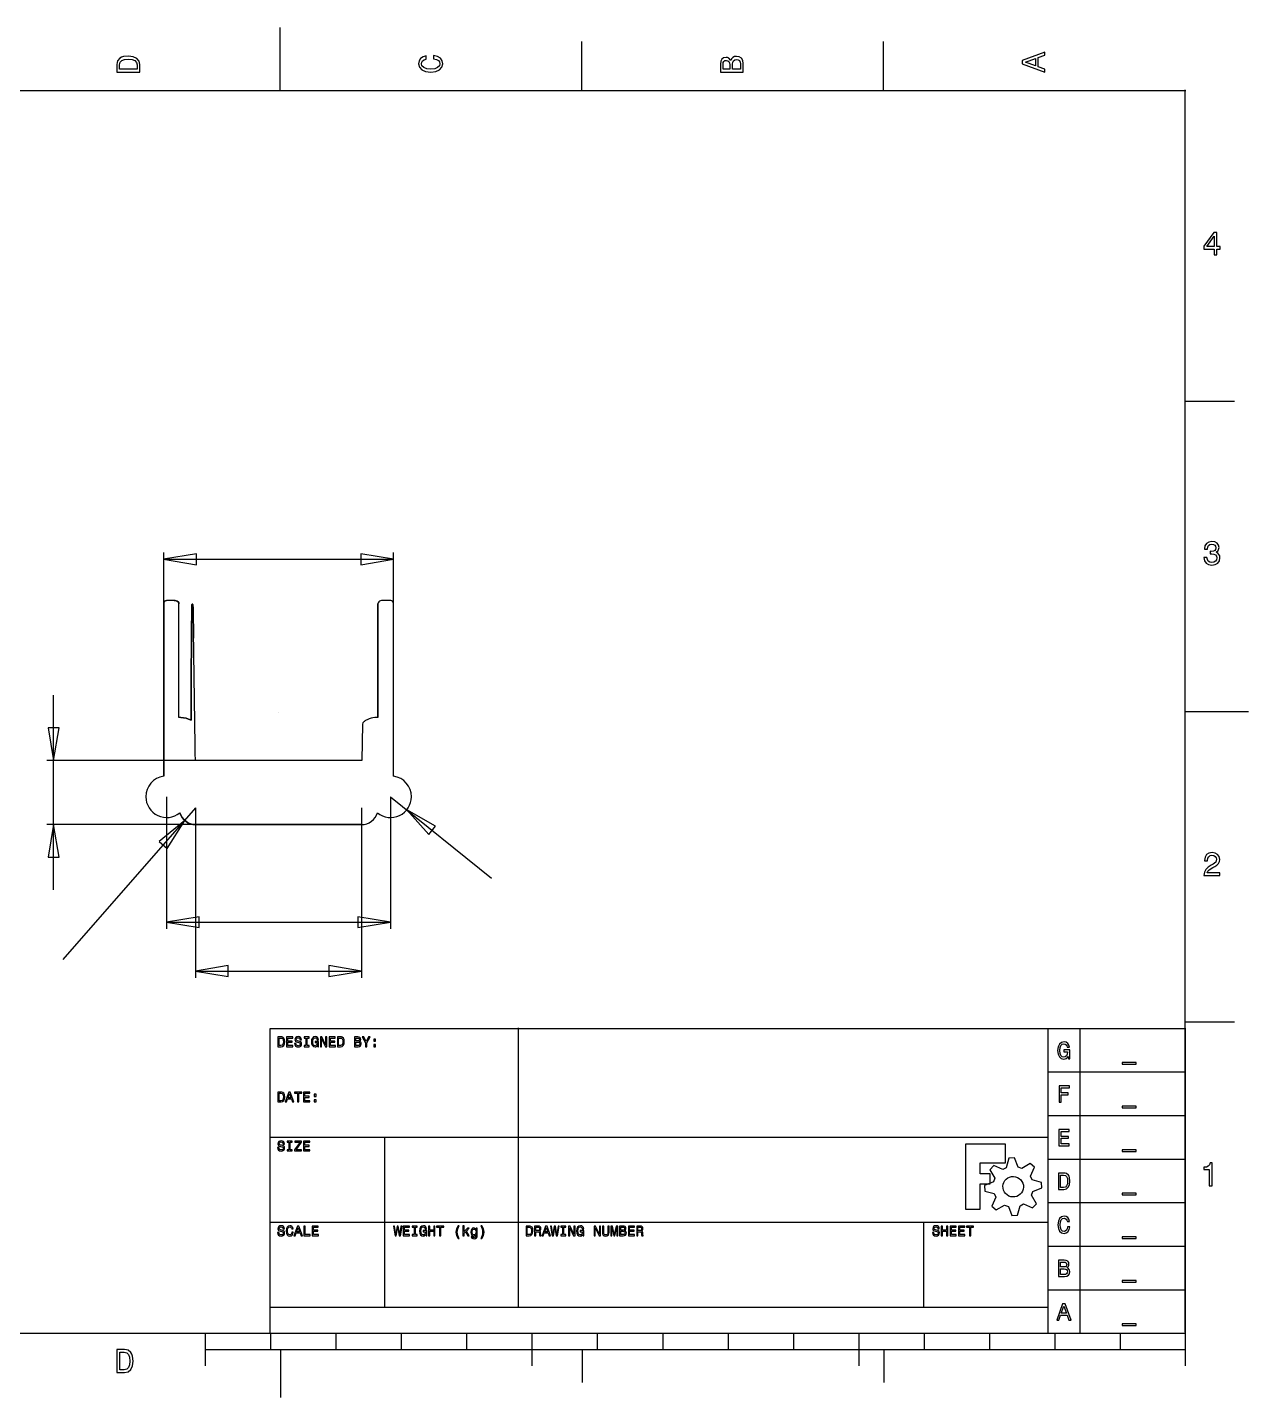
# Model space of a CAD drawing. Extents: x 0 to 841, y -370 to 225.
# Drawn here: x 312 to 841, y -370 to 225 of the extents above; entities that cross this region are included whole.
import ezdxf

# ---------------------------------------------------------------- set-up
doc = ezdxf.new("R2010")
doc.units = 0
doc.layers.get('0').update_dxf_attribs({"linetype": 'CONTINUOUS'})

msp = doc.modelspace()

# ---------------------------------------------------------------- linework, layer by layer
at = {"color": 7}
for points in [[(421.363134, 197.043699), (421.363134, 224.581944)], [(552.23022, 197.057843), (552.23022, 218.434405)], [(683.094472, 197.057843), (683.094472, 218.434405)], [(814.122369, 197.052219), (28.75953, 197.052219)], [(813.953877, -341.531635), (813.953877, 197.504378)], [(814.03937, 62.489987), (835.299213, 62.489987)], [(370.826929, -100.280385), (370.826929, -3.224753)], [(470.546929, -100.280385), (470.546929, -3.224753)], [(370.826929, -6.172785), (470.546929, -6.172785)], [(370.923591, -25.131745), (370.923591, -25.131745), (370.875118, -89.211745), (370.826929, -100.280385)], [(370.923591, -25.131745), (370.923591, -25.131745), (370.875118, -89.211745), (370.826929, -100.280385)], [(370.923591, -89.211745), (370.923591, -25.131745)], [(375.370866, -24.051745), (372.020882, -24.051745)], [(375.370866, -24.051745), (372.020882, -24.051745)], [(375.370866, -24.051745), (372.020882, -24.051745)], [(378.222236, -74.811745), (377.457165, -74.811745), (377.457165, -25.491745), (377.457165, -25.491745)], [(378.222236, -74.811745), (377.457165, -74.811745), (377.457165, -25.491745), (377.457165, -25.491745)], [(378.222236, -74.811745), (377.457165, -74.811745), (377.457165, -25.491745)], [(463.710331, -25.491745), (463.710331, -74.811745), (463.151622, -74.811745)], [(463.710331, -25.491745), (463.710331, -74.811745), (463.151622, -74.811745)], [(463.710331, -74.811745), (463.710331, -25.491745)], [(469.352976, -24.051745), (465.817606, -24.051745)], [(469.352976, -24.051745), (465.817606, -24.051745)], [(469.352976, -24.051745), (465.817606, -24.051745)], [(470.546929, -100.280385), (470.49874, -89.211745), (470.450268, -25.131745), (470.450268, -25.131745)], [(470.522835, -89.211745), (470.450268, -89.211745), (470.450268, -25.131745), (470.450268, -25.131745)], [(470.450268, -89.211745), (470.450268, -25.131745)], [(323.082142, -149.598202), (323.082142, -65.185289)], [(463.710331, -74.811745), (463.151622, -74.811745)], [(814.022589, -72.155682), (841.410482, -72.155682)], [(457.021701, -77.679188), (457.021701, -77.679188), (456.76148, -93.531745), (456.76148, -93.531745), (384.612378, -93.531745), (384.612378, -93.531745)], [(457.021701, -77.679188), (457.021701, -77.679188), (456.76148, -93.531745), (456.76148, -93.531745), (384.612378, -93.531745), (384.612378, -93.531745)], [(457.021701, -77.679188), (456.76148, -93.531745), (384.612378, -93.531745)], [(456.76148, -93.531745), (320.13411, -93.531745)], [(370.826929, -89.211745), (370.923591, -89.211745)], [(370.826929, -89.211745), (370.826929, -100.280385)], [(470.450268, -89.211745), (470.546929, -89.211745)], [(470.546929, -100.280385), (470.522835, -89.211745)], [(470.546929, -100.280385), (470.546929, -89.211745)], [(372.086929, -109.191745), (372.086929, -166.552785)], [(469.286929, -109.191745), (512.958331, -144.526454)], [(469.286929, -109.191745), (469.286929, -166.552785)], [(384.686929, -114.051745), (327.043559, -179.800501)], [(384.686929, -114.051745), (384.686929, -187.755367)], [(456.686929, -114.051745), (456.686929, -187.755367)], [(456.686929, -121.251745), (320.13411, -121.251745)], [(384.686929, -121.251745), (456.686929, -121.251745)], [(384.686929, -121.251745), (456.686929, -121.251745)], [(456.686929, -121.251745), (384.686929, -121.251745)], [(372.086929, -163.604753), (469.286929, -163.604753)], [(384.686929, -184.807336), (456.686929, -184.807336)], [(814.03937, -206.801352), (835.299213, -206.801352)], [(416.956422, -209.711354), (814.066951, -209.711354)], [(417.086731, -342.072242), (417.086731, -209.721729)], [(524.803124, -330.741228), (524.803124, -209.431489)], [(754.409169, -342.072242), (754.409169, -209.616564)], [(768.355597, -342.072242), (768.355597, -209.616564)], [(813.936643, -209.616564), (813.936643, -342.072242)], [(754.330904, -228.576686), (814.014907, -228.576686)], [(754.330904, -247.475269), (814.014907, -247.475269)], [(416.944602, -256.923143), (754.455912, -256.923143)], [(466.692973, -330.62393), (466.692973, -256.923143)], [(754.330904, -266.371017), (814.014907, -266.371017)], [(754.330904, -285.2696), (814.014907, -285.2696)], [(416.944602, -293.773537), (754.455912, -293.773537)], [(700.550957, -330.62393), (700.550957, -293.773537)], [(754.330904, -304.168182), (814.014907, -304.168182)], [(754.330904, -323.06393), (814.014907, -323.06393)], [(416.944233, -330.62393), (754.455515, -330.62393)], [(28.33385, -341.943084), (812.705584, -341.943084)], [(388.84252, -341.943084), (388.84252, -356.116312)], [(416.956422, -341.962513), (814.066951, -341.962513)], [(417.188976, -341.943084), (417.188976, -349.029698)], [(445.535433, -341.943084), (445.535433, -349.029698)], [(473.88189, -341.943084), (473.88189, -349.029698)], [(502.228346, -341.943084), (502.228346, -349.029698)], [(530.574803, -341.943084), (530.574803, -356.116312)], [(558.92126, -341.943084), (558.92126, -349.029698)], [(587.267717, -341.943084), (587.267717, -349.029698)], [(615.614173, -341.943084), (615.614173, -349.029698)], [(643.96063, -341.943084), (643.96063, -349.029698)], [(672.307087, -341.943084), (672.307087, -356.116312)], [(700.653543, -341.943084), (700.653543, -349.029698)], [(729, -341.943084), (729, -349.029698)], [(757.346457, -341.943084), (757.346457, -349.029698)], [(785.692913, -341.943084), (785.692913, -349.029698)], [(813.897638, -341.943084), (813.897638, -356.116312)], [(388.776557, -349.029698), (814.105304, -349.029698)], [(421.440945, -349.463626), (421.440945, -369.855613)], [(552.308031, -348.871723), (552.308031, -363.360901)], [(683.172283, -348.871695), (683.172283, -363.360901)]]:
    msp.add_lwpolyline(points, dxfattribs=at)
for points in [[(350.552126, 208.445807), (350.552126, 205.14353), (360.473386, 205.14353), (360.473386, 208.445807), (360.15874, 210.004069), (359.20063, 211.16205), (357.644409, 211.876834), (355.512756, 212.134107), (353.341417, 211.905379), (352.48252, 211.619477), (351.796535, 211.219225), (350.866772, 210.061244), (350.637165, 209.303543), (350.552126, 208.445807)], [(351.739843, 208.345744), (351.952441, 209.432264), (352.610079, 210.175593), (353.783622, 210.61879), (355.512756, 210.76177), (357.185197, 210.604504), (358.35874, 210.161335), (359.058898, 209.403634), (359.288504, 208.345744), (359.288504, 206.473036), (351.739843, 206.473036), (351.739843, 208.345744)], [(487.92189, 211.004784), (489.12378, 210.718881), (489.979843, 210.247055), (490.509921, 209.58953), (490.68, 208.817543), (490.424882, 207.888289), (489.651024, 207.159218), (488.392441, 206.673133), (486.649134, 206.515867), (484.92, 206.673133), (483.647244, 207.144932), (482.87622, 207.874003), (482.604094, 208.817543), (482.745827, 209.503726), (483.148346, 210.089874), (483.791811, 210.547329), (484.67622, 210.861776), (484.67622, 212.21994), (483.318425, 211.791029), (482.289449, 211.047672), (481.645984, 210.032614), (481.416378, 208.817543), (481.773543, 207.302113), (482.774173, 206.144245), (484.418268, 205.400803), (486.649134, 205.14353), (488.88, 205.400803), (490.524094, 206.144245), (491.538898, 207.302113), (491.88189, 208.817543), (491.609764, 210.147048), (490.852913, 211.219225), (489.608504, 211.976841), (487.92189, 212.377206), (487.92189, 211.004784)], [(616.844409, 210.232796), (616.016693, 211.233511), (615.458268, 211.490869), (614.772283, 211.576674), (613.697953, 211.390778), (612.926929, 210.833231), (612.456378, 209.932636), (612.283465, 208.674563), (612.283465, 205.14353), (622.204724, 205.14353), (622.204724, 208.874746), (622.006299, 210.204252), (621.419528, 211.19068), (620.489764, 211.805401), (619.231181, 212.019842), (618.389291, 211.891121), (617.689134, 211.548044), (617.173228, 210.990526), (616.844409, 210.232796)], [(616.402205, 208.403004), (616.402205, 206.458778), (613.471181, 206.458778), (613.471181, 208.517382), (613.55622, 209.289285), (613.814173, 209.832544), (614.256378, 210.161335), (614.914016, 210.275713), (615.571654, 210.147077), (616.030866, 209.804), (616.314331, 209.217823), (616.402205, 208.403004)], [(621.019843, 208.71748), (621.019843, 206.458778), (617.60126, 206.458778), (617.60126, 208.588844), (617.703307, 209.489439), (618.000945, 210.13279), (618.51685, 210.518784), (619.259528, 210.64742), (620.047559, 210.518784), (620.588976, 210.161335), (620.917795, 209.5609), (621.019843, 208.71748)], [(753.085984, 205.14353), (753.085984, 206.458778), (750.169134, 207.502381), (750.169134, 211.462296), (753.085984, 212.505927), (753.085984, 213.849719), (743.150551, 210.21851), (743.150551, 208.760368), (753.085984, 205.14353)], [(748.955906, 207.959836), (744.579213, 209.489439), (748.955906, 211.019127), (748.955906, 207.959836)], [(826.406929, 125.915184), (827.693858, 125.915184), (827.693858, 128.373955), (829.111181, 128.373955), (829.111181, 129.517735), (827.693858, 129.517735), (827.693858, 135.621861), (826.392756, 135.621861), (822.047244, 129.631971), (822.047244, 128.373955), (826.406929, 128.373955), (826.406929, 125.915184)], [(823.249134, 129.517735), (826.406929, 133.963593), (826.406929, 129.517735), (823.249134, 129.517735)], [(822.047244, -5.328911), (822.047244, -5.428123), (822.27685, -6.800092), (822.948661, -7.829068), (824.005984, -8.486706), (825.406299, -8.730485), (826.894488, -8.486706), (828.008504, -7.857415), (828.722835, -6.856785), (828.980787, -5.569856), (828.867402, -4.727966), (828.552756, -4.041982), (828.03685, -3.511903), (827.350866, -3.126391), (828.28063, -2.355367), (828.609449, -1.125131), (828.394016, -0.011115), (827.778898, 0.833609), (826.778268, 1.360853), (825.406299, 1.54794), (824.11937, 1.318333), (823.132913, 0.689042), (822.489449, -0.311588), (822.27685, -1.641037), (822.27685, -1.740249), (823.549606, -1.740249), (823.662992, -0.824659), (824.034331, -0.167021), (824.635276, 0.232664), (825.477165, 0.374396), (826.222677, 0.261011), (826.764094, -0.039462), (827.092913, -0.524186), (827.223307, -1.181824), (827.092913, -1.881982), (826.749921, -2.355367), (826.151811, -2.641667), (825.335433, -2.726706), (824.777008, -2.712533), (824.777008, -3.840722), (825.477165, -3.812375), (826.378583, -3.942769), (827.050394, -4.285761), (827.450079, -4.841352), (827.594646, -5.569856), (827.435906, -6.400407), (827.022047, -7.015525), (826.364409, -7.401037), (825.494173, -7.528596), (824.592756, -7.386863), (823.935118, -6.958832), (823.52126, -6.272848), (823.36252, -5.328911), (822.047244, -5.328911)], [(370.825512, -6.172785), (384.99874, -8.534988), (384.99874, -3.810581)], [(470.545512, -6.172785), (456.372283, -3.810581), (456.372283, -8.534988)], [(383.066079, -25.845509)], [(383.066079, -25.845509)], [(383.548819, -25.844375)], [(383.80337, -40.42069)], [(383.80337, -40.42069)], [(382.707213, -75.997137)], [(382.707213, -75.997137)], [(420.686929, -72.651745), (420.686929, -72.651745), (420.686929, -72.651745), (420.686929, -72.651745)], [(420.686929, -72.651745), (420.686929, -72.651745), (420.686929, -72.651745), (420.686929, -72.651745)], [(420.686929, -72.651745), (420.686929, -72.651745), (420.686929, -72.651745), (420.686929, -72.651745)], [(420.686929, -72.651745), (420.686929, -72.651745), (420.686929, -72.651745), (420.686929, -72.651745)], [(420.686929, -72.651745), (420.686929, -72.651745), (420.686929, -72.651745), (420.686929, -72.651745)], [(420.686929, -72.651745), (420.686929, -72.651745), (420.686929, -72.651745), (420.686929, -72.651745)], [(420.686929, -72.651745), (420.686929, -72.651745), (420.686929, -72.651745), (420.686929, -72.651745)], [(323.081575, -93.531745), (325.443779, -79.358517), (320.719371, -79.358517)], [(476.282835, -114.85395), (485.815323, -125.605336), (488.786995, -121.932542)], [(323.081575, -121.251745), (320.719371, -135.424974), (325.443779, -135.424974)], [(379.938898, -119.465919), (368.81915, -128.56601), (372.371613, -131.68052)], [(822.047244, -143.376155), (828.867402, -143.376155), (828.867402, -142.145919), (823.47874, -142.145919), (823.779213, -141.474108), (824.292283, -140.918517), (825.879685, -139.903714), (826.724409, -139.472848), (827.665512, -138.860564), (828.337323, -138.143399), (828.725669, -137.301509), (828.867402, -136.343399), (828.623622, -135.141509), (827.951811, -134.197572), (826.922835, -133.599462), (825.593386, -133.384029), (824.221417, -133.627808), (823.178268, -134.299619), (822.506457, -135.371115), (822.27685, -136.785604), (822.27685, -136.986863), (823.577953, -136.986863), (823.577953, -136.873478), (823.705512, -135.901194), (824.093858, -135.184029), (824.708976, -134.727651), (825.52252, -134.571745), (826.350236, -134.713478), (826.965354, -135.070643), (827.367874, -135.629068), (827.509606, -136.329226), (827.410394, -136.986863), (827.138268, -137.545289), (826.679055, -138.030013), (826.052598, -138.458045), (825.207874, -138.917257), (823.807559, -139.801667), (822.821102, -140.745604), (822.234331, -141.8908), (822.047244, -143.333635), (822.047244, -143.376155)], [(372.086929, -163.604186), (386.260157, -165.96639), (386.260157, -161.241982)], [(469.286929, -163.604186), (455.113701, -161.241982), (455.113701, -165.96639)], [(384.686929, -184.807336), (398.860157, -187.16954), (398.860157, -182.445132)], [(456.686929, -184.807336), (442.513701, -182.445132), (442.513701, -187.16954)], [(421.758992, -213.366119), (420.344504, -213.366119), (420.344504, -217.618088), (421.758992, -217.618088), (422.427969, -217.48486), (422.924031, -217.073836), (423.230173, -216.40486), (423.340724, -215.492104), (423.241512, -214.56234), (423.119622, -214.193836), (422.949543, -213.899033), (422.45348, -213.502182), (422.127496, -213.40297), (421.758992, -213.366119)], [(421.716472, -213.876356), (422.184189, -213.967064), (422.501669, -214.250529), (422.691591, -214.752261), (422.753953, -215.492104), (422.685921, -216.209269), (422.496, -216.713836), (422.170016, -217.011474), (421.716472, -217.110686), (420.914268, -217.110686), (420.914268, -213.876356), (421.716472, -213.876356)], [(424.168441, -217.618088), (426.864189, -217.618088), (426.864189, -217.105017), (424.732535, -217.105017), (424.732535, -215.665017), (426.631748, -215.665017), (426.631748, -215.157615), (424.732535, -215.157615), (424.732535, -213.882025), (426.816, -213.882025), (426.816, -213.366119), (424.168441, -213.366119), (424.168441, -217.618088)], [(428.173795, -216.214938), (427.618205, -216.214938), (427.740094, -216.866907), (428.046236, -217.343127), (428.516787, -217.632261), (429.154583, -217.734308), (429.786709, -217.63793), (430.25726, -217.368639), (430.557732, -216.946277), (430.668283, -216.387852), (430.577575, -215.886119), (430.319622, -215.560135), (429.902929, -215.347537), (429.344504, -215.185962), (428.868283, -215.069741), (428.553638, -214.936513), (428.37789, -214.740923), (428.321197, -214.431946), (428.37789, -214.156986), (428.53663, -213.950056), (428.780409, -213.808324), (429.117732, -213.760135), (429.460724, -213.819663), (429.730016, -213.986907), (429.908598, -214.261867), (429.993638, -214.636041), (430.552063, -214.636041), (430.552063, -214.621867), (430.45285, -214.046434), (430.166551, -213.618403), (429.713008, -213.349112), (429.100724, -213.258403), (428.547969, -213.349112), (428.119937, -213.607064), (427.844976, -214.003915), (427.745764, -214.51982), (427.825134, -214.979033), (428.057575, -215.290844), (428.426079, -215.500608), (428.927811, -215.659348), (429.423874, -215.798245), (429.798047, -215.934308), (430.024819, -216.129899), (430.104189, -216.450214), (430.030488, -216.773364), (429.840567, -217.019978), (429.554268, -217.173049), (429.180094, -217.221238), (428.763402, -217.153206), (428.445921, -216.957615), (428.241827, -216.640135), (428.173795, -216.214938)], [(432.550488, -217.105017), (431.765291, -217.105017), (431.765291, -217.618088), (433.896945, -217.618088), (433.896945, -217.105017), (433.111748, -217.105017), (433.111748, -213.882025), (433.896945, -213.882025), (433.896945, -213.366119), (431.765291, -213.366119), (431.765291, -213.882025), (432.550488, -213.882025), (432.550488, -217.105017)], [(437.641512, -217.048324), (437.746394, -217.618088), (438.052535, -217.618088), (438.052535, -215.322025), (436.501984, -215.322025), (436.501984, -215.8436), (437.45726, -215.8436), (437.45726, -215.88045), (437.383559, -216.44171), (437.187969, -216.858403), (436.887496, -217.122025), (436.513323, -217.209899), (436.09663, -217.099348), (435.77348, -216.767694), (435.563717, -216.223442), (435.490016, -215.475096), (435.558047, -214.732419), (435.764976, -214.188167), (436.09663, -213.856513), (436.544504, -213.740293), (436.850646, -213.802655), (437.102929, -213.972734), (437.284346, -214.261867), (437.389228, -214.647379), (437.995843, -214.647379), (437.837102, -214.060608), (437.53663, -213.618403), (437.114268, -213.349112), (436.581354, -213.249899), (435.881197, -213.40297), (435.356787, -213.850844), (435.019465, -214.556671), (434.903244, -215.492104), (435.019465, -216.436041), (435.356787, -217.141867), (435.85285, -217.589741), (436.476472, -217.734308), (436.825134, -217.686119), (437.13978, -217.56423), (437.409071, -217.348797), (437.641512, -217.048324)], [(438.81222, -217.618088), (439.319622, -217.618088), (439.319622, -214.134308), (440.949543, -217.618088), (441.604346, -217.618088), (441.604346, -213.366119), (441.091276, -213.366119), (441.091276, -216.852734), (439.478362, -213.366119), (438.81222, -213.366119), (438.81222, -217.618088)], [(442.610646, -217.618088), (445.306394, -217.618088), (445.306394, -217.105017), (443.17474, -217.105017), (443.17474, -215.665017), (445.073953, -215.665017), (445.073953, -215.157615), (443.17474, -215.157615), (443.17474, -213.882025), (445.25537, -213.882025), (445.25537, -213.366119), (442.610646, -213.366119), (442.610646, -217.618088)], [(447.57978, -213.366119), (446.162457, -213.366119), (446.162457, -217.618088), (447.57978, -217.618088), (448.245921, -217.48486), (448.741984, -217.073836), (449.048126, -216.40486), (449.158677, -215.492104), (449.062299, -214.56234), (448.937575, -214.193836), (448.767496, -213.899033), (448.271433, -213.502182), (447.945449, -213.40297), (447.57978, -213.366119)], [(447.534425, -213.876356), (448.002142, -213.967064), (448.319622, -214.250529), (448.509543, -214.752261), (448.571906, -215.492104), (448.503874, -216.209269), (448.313953, -216.713836), (447.987969, -217.011474), (447.534425, -217.110686), (446.73222, -217.110686), (446.73222, -213.876356), (447.534425, -213.876356)], [(455.726551, -215.322025), (456.157417, -214.967694), (456.265134, -214.726749), (456.301984, -214.431946), (456.222614, -213.972734), (455.984504, -213.643915), (455.598992, -213.43982), (455.060409, -213.366119), (453.546709, -213.366119), (453.546709, -217.618088), (455.145449, -217.618088), (455.715213, -217.533049), (456.137575, -217.2836), (456.401197, -216.883915), (456.491906, -216.345332), (456.438047, -215.982497), (456.290646, -215.682025), (456.052535, -215.463757), (455.726551, -215.322025)], [(454.944189, -215.132104), (454.110803, -215.132104), (454.110803, -213.876356), (454.992378, -213.876356), (455.324031, -213.913206), (455.556472, -214.023757), (455.69537, -214.213678), (455.746394, -214.494308), (455.689701, -214.777773), (455.542299, -214.973364), (455.29285, -215.095253), (454.944189, -215.132104)], [(458.969386, -217.618088), (458.969386, -215.897458), (460.364031, -213.36045), (459.729071, -213.36045), (458.680252, -215.375883), (457.620094, -213.36045), (456.93978, -213.36045), (458.399622, -215.934308), (458.399622, -217.618088), (458.969386, -217.618088)], [(455.077417, -217.110686), (454.110803, -217.110686), (454.110803, -215.645175), (455.023559, -215.645175), (455.409071, -215.690529), (455.684031, -215.818088), (455.848441, -216.03919), (455.905134, -216.356671), (455.848441, -216.693993), (455.69537, -216.926434), (455.440252, -217.068167), (455.077417, -217.110686)], [(461.914583, -215.242655), (462.762142, -215.242655), (462.762142, -214.329899), (461.914583, -214.329899), (461.914583, -215.242655)], [(461.914583, -217.618088), (462.762142, -217.618088), (462.762142, -216.705332), (461.914583, -216.705332), (461.914583, -217.618088)], [(763.138205, -221.889615), (763.311118, -222.839222), (763.824189, -222.839222), (763.824189, -219.009615), (761.238992, -219.009615), (761.238992, -219.877017), (762.832063, -219.877017), (762.832063, -219.939379), (762.710173, -220.877647), (762.384189, -221.572135), (761.882457, -222.011505), (761.258835, -222.156072), (760.564346, -221.97182), (760.025764, -221.419064), (759.677102, -220.511978), (759.555213, -219.264734), (759.665764, -218.028828), (760.014425, -217.121741), (760.564346, -216.568986), (761.309858, -216.37623), (761.822929, -216.478277), (762.239622, -216.764576), (762.545764, -217.243631), (762.721512, -217.887096), (763.730646, -217.887096), (763.467024, -216.906308), (762.965291, -216.172135), (762.259465, -215.721427), (761.37222, -215.559852), (760.207181, -215.81497), (759.331276, -216.560482), (758.767181, -217.734025), (758.574425, -219.295915), (758.767181, -220.869143), (759.331276, -222.042686), (760.156157, -222.788198), (761.199307, -223.034812), (761.780409, -222.952608), (762.301984, -222.748513), (762.749858, -222.391348), (763.138205, -221.889615)], [(786.512976, -224.53434), (786.512976, -225.248671), (792.658488, -225.248671), (792.658488, -224.53434), (786.512976, -224.53434)], [(421.758992, -237.310088), (420.344504, -237.310088), (420.344504, -241.562056), (421.758992, -241.562056), (422.427969, -241.428828), (422.924031, -241.017804), (423.230173, -240.348828), (423.340724, -239.436072), (423.241512, -238.506308), (423.119622, -238.137804), (422.949543, -237.843001), (422.45348, -237.446151), (422.127496, -237.346938), (421.758992, -237.310088)], [(423.593008, -241.562056), (424.157102, -241.562056), (424.602142, -240.311978), (426.300094, -240.311978), (426.747969, -241.562056), (427.323402, -241.562056), (425.767181, -237.304419), (425.143559, -237.304419), (423.593008, -241.562056)], [(428.85978, -241.562056), (429.423874, -241.562056), (429.423874, -237.825993), (430.710803, -237.825993), (430.710803, -237.310088), (427.567181, -237.310088), (427.567181, -237.825993), (428.85978, -237.825993), (428.85978, -241.562056)], [(431.544189, -241.562056), (434.239937, -241.562056), (434.239937, -241.048986), (432.108283, -241.048986), (432.108283, -239.608986), (434.007496, -239.608986), (434.007496, -239.101584), (432.108283, -239.101584), (432.108283, -237.825993), (434.191748, -237.825993), (434.191748, -237.310088), (431.544189, -237.310088), (431.544189, -241.562056)], [(759.178205, -241.737804), (760.127811, -241.737804), (760.127811, -238.480797), (763.107024, -238.480797), (763.107024, -237.633238), (760.127811, -237.633238), (760.127811, -235.507253), (763.793008, -235.507253), (763.793008, -234.65119), (759.178205, -234.65119), (759.178205, -241.737804)], [(421.716472, -237.820324), (422.184189, -237.911033), (422.501669, -238.194497), (422.691591, -238.69623), (422.753953, -239.436072), (422.685921, -240.153238), (422.496, -240.657804), (422.170016, -240.955442), (421.716472, -241.054655), (420.914268, -241.054655), (420.914268, -237.820324), (421.716472, -237.820324)], [(424.797732, -239.793238), (425.45537, -237.916702), (426.110173, -239.793238), (424.797732, -239.793238)], [(436.09663, -239.186623), (436.941354, -239.186623), (436.941354, -238.273867), (436.09663, -238.273867), (436.09663, -239.186623)], [(436.09663, -241.562056), (436.941354, -241.562056), (436.941354, -240.649301), (436.09663, -240.649301), (436.09663, -241.562056)], [(786.512976, -243.432923), (786.512976, -244.147253), (792.658488, -244.147253), (792.658488, -243.432923), (786.512976, -243.432923)], [(759.127181, -260.633552), (763.620094, -260.633552), (763.620094, -259.777489), (760.065449, -259.777489), (760.065449, -257.376545), (763.231748, -257.376545), (763.231748, -256.528986), (760.065449, -256.528986), (760.065449, -254.405836), (763.53789, -254.405836), (763.53789, -253.546938), (759.127181, -253.546938), (759.127181, -260.633552)], [(420.798047, -261.418749), (420.239622, -261.418749), (420.364346, -262.070718), (420.670488, -262.546938), (421.141039, -262.836072), (421.778835, -262.938119), (422.410961, -262.841741), (422.881512, -262.57245), (423.181984, -262.150088), (423.292535, -261.591663), (423.198992, -261.08993), (422.943874, -260.763946), (422.527181, -260.551348), (421.968756, -260.389773), (421.489701, -260.273552), (421.17789, -260.140324), (420.999307, -259.944734), (420.945449, -259.635757), (420.999307, -259.360797), (421.160882, -259.153867), (421.404661, -259.012135), (421.741984, -258.963946), (422.084976, -259.023474), (422.354268, -259.190718), (422.53285, -259.465678), (422.61789, -259.839852), (423.176315, -259.839852), (423.176315, -259.828513), (423.077102, -259.250245), (422.790803, -258.822214), (422.33726, -258.552923), (421.722142, -258.462214), (421.17222, -258.552923), (420.744189, -258.810875), (420.466394, -259.207726), (420.370016, -259.723631), (420.449386, -260.182844), (420.681827, -260.494655), (421.050331, -260.704419), (421.552063, -260.863159), (422.048126, -261.002056), (422.422299, -261.138119), (422.649071, -261.33371), (422.728441, -261.654025), (422.65474, -261.977175), (422.464819, -262.223789), (422.175685, -262.37686), (421.804346, -262.425049), (421.387654, -262.357017), (421.067339, -262.161427), (420.866079, -261.843946), (420.798047, -261.418749)], [(425.171906, -262.308828), (424.389543, -262.308828), (424.389543, -262.821899), (426.521197, -262.821899), (426.521197, -262.308828), (425.736, -262.308828), (425.736, -259.085836), (426.521197, -259.085836), (426.521197, -258.56993), (424.389543, -258.56993), (424.389543, -259.085836), (425.171906, -259.085836), (425.171906, -262.308828)], [(427.618205, -262.821899), (430.668283, -262.821899), (430.668283, -262.308828), (428.290016, -262.308828), (430.668283, -259.054655), (430.668283, -258.56993), (427.782614, -258.56993), (427.782614, -259.085836), (430.030488, -259.085836), (427.618205, -262.33434), (427.618205, -262.821899)], [(431.544189, -262.821899), (434.239937, -262.821899), (434.239937, -262.308828), (432.108283, -262.308828), (432.108283, -260.868828), (434.007496, -260.868828), (434.007496, -260.361427), (432.108283, -260.361427), (432.108283, -259.085836), (434.191748, -259.085836), (434.191748, -258.56993), (431.544189, -258.56993), (431.544189, -262.821899)], [(786.512976, -262.328671), (786.512976, -263.045836), (792.658488, -263.045836), (792.658488, -262.328671), (786.512976, -262.328671)], [(761.258835, -272.445521), (758.900409, -272.445521), (758.900409, -279.532135), (761.258835, -279.532135), (762.37285, -279.308198), (763.200567, -278.622214), (763.710803, -277.511033), (763.895055, -275.988828), (763.730646, -274.438277), (763.526551, -273.823159), (763.240252, -273.3356), (762.412535, -272.669458), (761.873953, -272.507883), (761.258835, -272.445521)], [(761.187969, -273.29308), (761.964661, -273.446151), (762.49474, -273.916702), (762.81222, -274.752923), (762.914268, -275.988828), (762.800882, -277.185049), (762.486236, -278.021269), (761.944819, -278.520167), (761.187969, -278.684576), (759.850016, -278.684576), (759.850016, -273.29308), (761.187969, -273.29308)], [(824.36315, -278.021824), (825.664252, -278.021824), (825.664252, -268.029698), (824.691969, -268.029698), (824.434016, -268.902769), (823.920945, -269.486706), (823.135748, -269.829698), (822.047244, -269.945919), (822.047244, -270.960722), (824.36315, -270.960722), (824.36315, -278.021824)], [(786.512976, -281.227253), (786.512976, -281.941584), (792.658488, -281.941584), (792.658488, -281.227253), (786.512976, -281.227253)], [(762.925606, -295.794497), (762.721512, -296.653395), (762.384189, -297.265678), (761.913638, -297.642686), (761.360882, -297.767411), (760.697575, -297.583159), (760.178835, -297.030403), (759.830173, -296.13182), (759.716787, -294.887411), (759.830173, -293.651505), (760.167496, -292.741584), (760.689071, -292.191663), (761.360882, -291.996072), (761.851276, -292.098119), (762.270803, -292.384419), (762.596787, -292.843631), (762.823559, -293.478592), (763.793008, -293.478592), (763.486866, -292.506308), (762.953953, -291.772135), (762.231118, -291.312923), (761.360882, -291.148513), (760.280882, -291.403631), (759.453165, -292.120797), (758.920252, -293.29434), (758.738835, -294.887411), (758.920252, -296.480482), (759.453165, -297.654025), (760.280882, -298.379694), (761.360882, -298.623474), (762.310488, -298.430718), (763.078677, -297.889301), (763.620094, -296.999222), (763.903559, -295.794497), (762.925606, -295.794497)], [(420.798047, -298.269143), (420.239622, -298.269143), (420.364346, -298.921112), (420.670488, -299.397332), (421.141039, -299.686466), (421.778835, -299.788513), (422.410961, -299.692135), (422.881512, -299.422844), (423.181984, -299.000482), (423.292535, -298.442056), (423.198992, -297.940324), (422.943874, -297.61434), (422.527181, -297.401741), (421.968756, -297.240167), (421.489701, -297.123946), (421.17789, -296.990718), (420.999307, -296.795127), (420.945449, -296.486151), (420.999307, -296.21119), (421.160882, -296.004261), (421.404661, -295.862529), (421.741984, -295.81434), (422.084976, -295.873867), (422.354268, -296.041112), (422.53285, -296.316072), (422.61789, -296.690245), (423.176315, -296.690245), (423.176315, -296.678907), (423.077102, -296.100639), (422.790803, -295.672608), (422.33726, -295.403316), (421.722142, -295.312608), (421.17222, -295.403316), (420.744189, -295.661269), (420.466394, -296.058119), (420.370016, -296.574025), (420.449386, -297.033238), (420.681827, -297.345049), (421.050331, -297.554812), (421.552063, -297.713552), (422.048126, -297.85245), (422.422299, -297.988513), (422.649071, -298.184104), (422.728441, -298.504419), (422.65474, -298.827568), (422.464819, -299.074182), (422.175685, -299.227253), (421.804346, -299.275442), (421.387654, -299.207411), (421.067339, -299.01182), (420.866079, -298.69434), (420.798047, -298.269143)], [(426.447496, -298.093395), (426.325606, -298.606466), (426.121512, -298.97497), (425.840882, -299.201741), (425.509228, -299.275442), (425.112378, -299.164891), (424.797732, -298.833238), (424.590803, -298.294655), (424.522772, -297.546308), (424.590803, -296.806466), (424.792063, -296.262214), (425.106709, -295.93056), (425.509228, -295.81434), (425.804031, -295.873867), (426.056315, -296.046781), (426.251906, -296.321741), (426.385134, -296.701584), (426.969071, -296.701584), (426.784819, -296.120482), (426.464504, -295.678277), (426.030803, -295.403316), (425.509228, -295.304104), (424.860094, -295.457175), (424.364031, -295.888041), (424.046551, -296.591033), (423.936, -297.546308), (424.046551, -298.504419), (424.364031, -299.207411), (424.860094, -299.643946), (425.509228, -299.788513), (426.078992, -299.672293), (426.538205, -299.349143), (426.864189, -298.81623), (427.034268, -298.093395), (426.447496, -298.093395)], [(427.280882, -299.672293), (427.844976, -299.672293), (428.290016, -298.422214), (429.987969, -298.422214), (430.435843, -299.672293), (431.011276, -299.672293), (429.455055, -295.414655), (428.831433, -295.414655), (427.280882, -299.672293)], [(428.488441, -297.903474), (429.143244, -296.026938), (429.798047, -297.903474), (428.488441, -297.903474)], [(431.586709, -299.672293), (434.319307, -299.672293), (434.319307, -299.159222), (432.150803, -299.159222), (432.150803, -295.420324), (431.586709, -295.420324), (431.586709, -299.672293)], [(435.232063, -299.672293), (437.927811, -299.672293), (437.927811, -299.159222), (435.796157, -299.159222), (435.796157, -297.719222), (437.69537, -297.719222), (437.69537, -297.21182), (435.796157, -297.21182), (435.796157, -295.93623), (437.879622, -295.93623), (437.879622, -295.420324), (435.232063, -295.420324), (435.232063, -299.672293)], [(471.183874, -299.672293), (471.722457, -299.672293), (472.33474, -295.984419), (472.966866, -299.672293), (473.482772, -299.672293), (474.228283, -295.414655), (473.73789, -295.414655), (473.210646, -299.037332), (472.606866, -295.414655), (472.071118, -295.414655), (471.478677, -299.037332), (470.951433, -295.414655), (470.449701, -295.414655), (471.183874, -299.672293)], [(474.744189, -299.672293), (477.439937, -299.672293), (477.439937, -299.159222), (475.308283, -299.159222), (475.308283, -297.719222), (477.207496, -297.719222), (477.207496, -297.21182), (475.308283, -297.21182), (475.308283, -295.93623), (477.391748, -295.93623), (477.391748, -295.420324), (474.744189, -295.420324), (474.744189, -299.672293)], [(479.435528, -299.159222), (478.653165, -299.159222), (478.653165, -299.672293), (480.784819, -299.672293), (480.784819, -299.159222), (479.999622, -299.159222), (479.999622, -295.93623), (480.784819, -295.93623), (480.784819, -295.420324), (478.653165, -295.420324), (478.653165, -295.93623), (479.435528, -295.93623), (479.435528, -299.159222)], [(484.529386, -299.102529), (484.631433, -299.672293), (484.937575, -299.672293), (484.937575, -297.37623), (483.389858, -297.37623), (483.389858, -297.897804), (484.345134, -297.897804), (484.345134, -297.934655), (484.271433, -298.495915), (484.075843, -298.912608), (483.77537, -299.17623), (483.401197, -299.264104), (482.984504, -299.153552), (482.65852, -298.821899), (482.451591, -298.277647), (482.37789, -297.529301), (482.445921, -296.786623), (482.65285, -296.242371), (482.984504, -295.910718), (483.432378, -295.794497), (483.73852, -295.85686), (483.987969, -296.026938), (484.17222, -296.316072), (484.277102, -296.701584), (484.883717, -296.701584), (484.724976, -296.114812), (484.424504, -295.672608), (484.002142, -295.403316), (483.469228, -295.304104), (482.769071, -295.457175), (482.241827, -295.905049), (481.907339, -296.610875), (481.788283, -297.546308), (481.907339, -298.490245), (482.241827, -299.196072), (482.73789, -299.643946), (483.364346, -299.788513), (483.713008, -299.740324), (484.024819, -299.618434), (484.29411, -299.403001), (484.529386, -299.102529)], [(485.674583, -299.672293), (486.244346, -299.672293), (486.244346, -297.676702), (487.947969, -297.676702), (487.947969, -299.672293), (488.512063, -299.672293), (488.512063, -295.420324), (487.947969, -295.420324), (487.947969, -297.155127), (486.244346, -297.155127), (486.244346, -295.420324), (485.674583, -295.420324), (485.674583, -299.672293)], [(490.501984, -299.672293), (491.066079, -299.672293), (491.066079, -295.93623), (492.353008, -295.93623), (492.353008, -295.420324), (489.209386, -295.420324), (489.209386, -295.93623), (490.501984, -295.93623), (490.501984, -299.672293)], [(498.609071, -300.857175), (498.994583, -300.857175), (498.643087, -300.205206), (498.399307, -299.527726), (498.246236, -298.81056), (498.198047, -298.087726), (498.246236, -297.364891), (498.399307, -296.653395), (498.643087, -295.967411), (498.994583, -295.318277), (498.609071, -295.318277), (498.161197, -295.990088), (497.846551, -296.659064), (497.665134, -297.356387), (497.608441, -298.087726), (497.665134, -298.821899), (497.846551, -299.513552), (498.161197, -300.182529), (498.609071, -300.857175)], [(500.65285, -299.672293), (501.194268, -299.672293), (501.194268, -298.515757), (501.755528, -297.971505), (502.724976, -299.672293), (503.331591, -299.672293), (502.124031, -297.597332), (503.362772, -296.384104), (502.682457, -296.384104), (501.194268, -297.866623), (501.194268, -295.275757), (500.65285, -295.275757), (500.65285, -299.672293)], [(506.829543, -299.527726), (506.829543, -296.384104), (506.316472, -296.384104), (506.316472, -296.917017), (505.891276, -296.432293), (505.636157, -296.310403), (505.347024, -296.267883), (504.825449, -296.389773), (504.422929, -296.732765), (504.159307, -297.282686), (504.065764, -298.025364), (504.159307, -298.77371), (504.422929, -299.323631), (504.825449, -299.672293), (505.347024, -299.788513), (505.641827, -299.745993), (505.885606, -299.635442), (506.316472, -299.17056), (506.316472, -299.635442), (506.265449, -300.003946), (506.13222, -300.267568), (505.874268, -300.420639), (505.488756, -300.477332), (505.151433, -300.440482), (504.913323, -300.346938), (504.771591, -300.188198), (504.729071, -299.972765), (504.207496, -299.972765), (504.207496, -299.998277), (504.286866, -300.389458), (504.53348, -300.684261), (504.924661, -300.874182), (505.457575, -300.942214), (506.09537, -300.848671), (506.517732, -300.593552), (506.755843, -300.145678), (506.829543, -299.527726)], [(504.624189, -298.025364), (504.678047, -297.481112), (504.845291, -297.075757), (505.103244, -296.837647), (505.446236, -296.749773), (505.806236, -296.837647), (506.075528, -297.075757), (506.242772, -297.481112), (506.302299, -298.025364), (506.242772, -298.583789), (506.075528, -298.980639), (505.806236, -299.227253), (505.446236, -299.306623), (505.103244, -299.227253), (504.845291, -298.980639), (504.678047, -298.578119), (504.624189, -298.025364)], [(508.785449, -300.857175), (509.224819, -300.182529), (509.53663, -299.513552), (509.720882, -298.821899), (509.783244, -298.087726), (509.720882, -297.356387), (509.53663, -296.659064), (509.224819, -295.990088), (508.785449, -295.318277), (508.397102, -295.318277), (508.740094, -295.967411), (508.986709, -296.653395), (509.13411, -297.364891), (509.187969, -298.087726), (509.13411, -298.81056), (508.986709, -299.527726), (508.734425, -300.205206), (508.397102, -300.857175), (508.785449, -300.857175)], [(529.407496, -295.420324), (527.993008, -295.420324), (527.993008, -299.672293), (529.407496, -299.672293), (530.076472, -299.539064), (530.572535, -299.128041), (530.878677, -298.459064), (530.989228, -297.546308), (530.890016, -296.616545), (530.768126, -296.248041), (530.598047, -295.953238), (530.101984, -295.556387), (529.776, -295.457175), (529.407496, -295.420324)], [(529.364976, -295.93056), (529.832693, -296.021269), (530.150173, -296.304734), (530.340094, -296.806466), (530.402457, -297.546308), (530.334425, -298.263474), (530.144504, -298.768041), (529.81852, -299.065678), (529.364976, -299.164891), (528.562772, -299.164891), (528.562772, -295.93056), (529.364976, -295.93056)], [(531.737575, -299.672293), (532.307339, -299.672293), (532.307339, -297.877962), (532.888441, -297.877962), (533.316472, -297.897804), (533.585764, -297.982844), (533.733165, -298.184104), (533.795528, -298.546938), (533.826709, -299.09686), (533.863559, -299.459694), (533.93726, -299.672293), (534.580724, -299.672293), (534.580724, -299.556072), (534.438992, -299.385993), (534.390803, -299.065678), (534.345449, -298.379694), (534.243402, -297.872293), (534.101669, -297.713552), (533.880567, -297.597332), (534.127181, -297.444261), (534.29726, -297.228828), (534.407811, -296.959537), (534.444661, -296.633552), (534.359622, -296.120482), (534.113008, -295.73497), (533.710488, -295.502529), (533.157732, -295.420324), (531.737575, -295.420324), (531.737575, -299.672293)], [(532.998992, -295.941899), (533.373165, -295.978749), (533.636787, -296.09497), (533.801197, -296.310403), (533.85789, -296.647726), (533.795528, -297.002056), (533.631118, -297.217489), (533.347654, -297.328041), (532.962142, -297.356387), (532.307339, -297.356387), (532.307339, -295.941899), (532.998992, -295.941899)], [(534.929386, -299.672293), (535.49348, -299.672293), (535.93852, -298.422214), (537.636472, -298.422214), (538.084346, -299.672293), (538.65978, -299.672293), (537.103559, -295.414655), (536.479937, -295.414655), (534.929386, -299.672293)], [(536.136945, -297.903474), (536.791748, -296.026938), (537.446551, -297.903474), (536.136945, -297.903474)], [(539.323087, -299.672293), (539.861669, -299.672293), (540.473953, -295.984419), (541.103244, -299.672293), (541.61915, -299.672293), (542.367496, -295.414655), (541.877102, -295.414655), (541.349858, -299.037332), (540.743244, -295.414655), (540.210331, -295.414655), (539.615055, -299.037332), (539.087811, -295.414655), (538.586079, -295.414655), (539.323087, -299.672293)], [(543.886866, -299.159222), (543.101669, -299.159222), (543.101669, -299.672293), (545.233323, -299.672293), (545.233323, -299.159222), (544.450961, -299.159222), (544.450961, -295.93623), (545.233323, -295.93623), (545.233323, -295.420324), (543.101669, -295.420324), (543.101669, -295.93623), (543.886866, -295.93623), (543.886866, -299.159222)], [(546.460724, -299.672293), (546.968126, -299.672293), (546.968126, -296.188513), (548.598047, -299.672293), (549.25285, -299.672293), (549.25285, -295.420324), (548.73978, -295.420324), (548.73978, -298.906938), (547.126866, -295.420324), (546.460724, -295.420324), (546.460724, -299.672293)], [(552.665764, -299.102529), (552.770646, -299.672293), (553.076787, -299.672293), (553.076787, -297.37623), (551.526236, -297.37623), (551.526236, -297.897804), (552.481512, -297.897804), (552.481512, -297.934655), (552.407811, -298.495915), (552.21222, -298.912608), (551.911748, -299.17623), (551.537575, -299.264104), (551.120882, -299.153552), (550.797732, -298.821899), (550.587969, -298.277647), (550.514268, -297.529301), (550.582299, -296.786623), (550.792063, -296.242371), (551.120882, -295.910718), (551.568756, -295.794497), (551.874898, -295.85686), (552.127181, -296.026938), (552.311433, -296.316072), (552.41348, -296.701584), (553.020094, -296.701584), (552.861354, -296.114812), (552.560882, -295.672608), (552.13852, -295.403316), (551.605606, -295.304104), (550.908283, -295.457175), (550.381039, -295.905049), (550.043717, -296.610875), (549.927496, -297.546308), (550.043717, -298.490245), (550.381039, -299.196072), (550.877102, -299.643946), (551.500724, -299.788513), (551.85222, -299.740324), (552.164031, -299.618434), (552.433323, -299.403001), (552.665764, -299.102529)], [(557.524346, -299.672293), (558.031748, -299.672293), (558.031748, -296.188513), (559.661669, -299.672293), (560.319307, -299.672293), (560.319307, -295.420324), (559.803402, -295.420324), (559.803402, -298.906938), (558.193323, -295.420324), (557.524346, -295.420324), (557.524346, -299.672293)], [(561.144189, -298.056545), (561.232063, -298.821899), (561.501354, -299.366151), (561.954898, -299.680797), (562.609701, -299.788513), (563.258835, -299.680797), (563.712378, -299.366151), (563.981669, -298.827568), (564.072378, -298.056545), (564.072378, -295.420324), (563.502614, -295.420324), (563.502614, -298.087726), (563.448756, -298.606466), (563.284346, -298.980639), (563.000882, -299.201741), (562.609701, -299.275442), (562.204346, -299.201741), (561.923717, -298.980639), (561.756472, -298.61497), (561.708283, -298.087726), (561.708283, -295.420324), (561.144189, -295.420324), (561.144189, -298.056545)], [(564.766866, -299.672293), (565.237417, -299.672293), (565.237417, -295.81434), (566.033953, -299.672293), (566.561197, -299.672293), (567.352063, -295.81434), (567.352063, -299.672293), (567.828283, -299.672293), (567.828283, -295.420324), (567.082772, -295.420324), (566.297575, -299.17056), (565.520882, -295.420324), (564.766866, -295.420324), (564.766866, -299.672293)], [(570.750803, -297.37623), (571.181669, -297.021899), (571.29222, -296.780954), (571.329071, -296.488986), (571.246866, -296.026938), (571.008756, -295.698119), (570.623244, -295.494025), (570.084661, -295.420324), (568.570961, -295.420324), (568.570961, -299.672293), (570.169701, -299.672293), (570.739465, -299.587253), (571.161827, -299.337804), (571.425449, -298.938119), (571.518992, -298.399537), (571.462299, -298.036702), (571.314898, -297.73623), (571.076787, -297.517962), (570.750803, -297.37623)], [(569.968441, -297.186308), (569.135055, -297.186308), (569.135055, -295.93056), (570.01663, -295.93056), (570.348283, -295.967411), (570.580724, -296.077962), (570.722457, -296.267883), (570.770646, -296.548513), (570.713953, -296.831978), (570.569386, -297.027568), (570.317102, -297.149458), (569.968441, -297.186308)], [(572.386394, -299.672293), (575.082142, -299.672293), (575.082142, -299.159222), (572.950488, -299.159222), (572.950488, -297.719222), (574.849701, -297.719222), (574.849701, -297.21182), (572.950488, -297.21182), (572.950488, -295.93623), (575.033953, -295.93623), (575.033953, -295.420324), (572.386394, -295.420324), (572.386394, -299.672293)], [(575.994898, -299.672293), (576.567496, -299.672293), (576.567496, -297.877962), (577.148598, -297.877962), (577.57663, -297.897804), (577.845921, -297.982844), (577.993323, -298.184104), (578.055685, -298.546938), (578.086866, -299.09686), (578.120882, -299.459694), (578.194583, -299.672293), (578.838047, -299.672293), (578.838047, -299.556072), (578.69915, -299.385993), (578.648126, -299.065678), (578.605606, -298.379694), (578.500724, -297.872293), (578.361827, -297.713552), (578.140724, -297.597332), (578.384504, -297.444261), (578.557417, -297.228828), (578.667969, -296.959537), (578.704819, -296.633552), (578.61978, -296.120482), (578.373165, -295.73497), (577.967811, -295.502529), (577.41789, -295.420324), (575.994898, -295.420324), (575.994898, -299.672293)], [(577.25915, -295.941899), (577.633323, -295.978749), (577.896945, -296.09497), (578.061354, -296.310403), (578.115213, -296.647726), (578.055685, -297.002056), (577.888441, -297.217489), (577.607811, -297.328041), (577.222299, -297.356387), (576.567496, -297.356387), (576.567496, -295.941899), (577.25915, -295.941899)], [(704.866394, -298.269143), (704.307969, -298.269143), (704.432693, -298.921112), (704.738835, -299.397332), (705.209386, -299.686466), (705.847181, -299.788513), (706.479307, -299.692135), (706.949858, -299.422844), (707.250331, -299.000482), (707.360882, -298.442056), (707.267339, -297.940324), (707.01222, -297.61434), (706.595528, -297.401741), (706.037102, -297.240167), (705.558047, -297.123946), (705.246236, -296.990718), (705.067654, -296.795127), (705.013795, -296.488986), (705.067654, -296.21119), (705.229228, -296.004261), (705.473008, -295.862529), (705.810331, -295.81434), (706.153323, -295.873867), (706.422614, -296.041112), (706.601197, -296.316072), (706.686236, -296.690245), (707.244661, -296.690245), (707.244661, -296.678907), (707.145449, -296.100639), (706.85915, -295.672608), (706.405606, -295.403316), (705.790488, -295.312608), (705.240567, -295.403316), (704.812535, -295.661269), (704.53474, -296.058119), (704.438362, -296.574025), (704.517732, -297.033238), (704.750173, -297.345049), (705.118677, -297.554812), (705.620409, -297.713552), (706.116472, -297.85245), (706.490646, -297.988513), (706.717417, -298.184104), (706.796787, -298.504419), (706.723087, -298.827568), (706.533165, -299.074182), (706.244031, -299.227253), (705.872693, -299.275442), (705.456, -299.207411), (705.135685, -299.01182), (704.934425, -298.69434), (704.866394, -298.269143)], [(708.100724, -299.672293), (708.670488, -299.672293), (708.670488, -297.676702), (710.37411, -297.676702), (710.37411, -299.672293), (710.938205, -299.672293), (710.938205, -295.420324), (710.37411, -295.420324), (710.37411, -297.155127), (708.670488, -297.155127), (708.670488, -295.420324), (708.100724, -295.420324), (708.100724, -299.672293)], [(711.924661, -299.672293), (714.620409, -299.672293), (714.620409, -299.159222), (712.488756, -299.159222), (712.488756, -297.719222), (714.387969, -297.719222), (714.387969, -297.21182), (712.488756, -297.21182), (712.488756, -295.93623), (714.57222, -295.93623), (714.57222, -295.420324), (711.924661, -295.420324), (711.924661, -299.672293)], [(715.612535, -299.672293), (718.308283, -299.672293), (718.308283, -299.159222), (716.17663, -299.159222), (716.17663, -297.719222), (718.075843, -297.719222), (718.075843, -297.21182), (716.17663, -297.21182), (716.17663, -295.93623), (718.260094, -295.93623), (718.260094, -295.420324), (715.612535, -295.420324), (715.612535, -299.672293)], [(720.306709, -299.672293), (720.870803, -299.672293), (720.870803, -295.93623), (722.154898, -295.93623), (722.154898, -295.420324), (719.01411, -295.420324), (719.01411, -295.93623), (720.306709, -295.93623), (720.306709, -299.672293)], [(570.101669, -299.164891), (569.135055, -299.164891), (569.135055, -297.699379), (570.047811, -297.699379), (570.433323, -297.744734), (570.708283, -297.872293), (570.875528, -298.093395), (570.929386, -298.410875), (570.875528, -298.748198), (570.722457, -298.980639), (570.464504, -299.122371), (570.101669, -299.164891)], [(786.512976, -300.125836), (786.512976, -300.840167), (792.658488, -300.840167), (792.658488, -300.125836), (786.512976, -300.125836)], [(762.545764, -313.499694), (763.260094, -312.907253), (763.444346, -312.507568), (763.506709, -312.017175), (763.37348, -311.25182), (762.97663, -310.701899), (762.333165, -310.364576), (761.434583, -310.239852), (758.911748, -310.239852), (758.911748, -317.326466), (761.576315, -317.326466), (762.525921, -317.184734), (763.231748, -316.765206), (763.671118, -316.101899), (763.824189, -315.203316), (763.730646, -314.602371), (763.486866, -314.100639), (763.087181, -313.732135), (762.545764, -313.499694)], [(761.238992, -313.182214), (759.850016, -313.182214), (759.850016, -311.087411), (761.321197, -311.087411), (761.873953, -311.149773), (762.259465, -311.334025), (762.49474, -311.651505), (762.576945, -312.119222), (762.486236, -312.589773), (762.239622, -312.915757), (761.822929, -313.119852), (761.238992, -313.182214)], [(761.462929, -316.478907), (759.850016, -316.478907), (759.850016, -314.041112), (761.37222, -314.041112), (762.015685, -314.111978), (762.474898, -314.324576), (762.749858, -314.69308), (762.843402, -315.223159), (762.749858, -315.787253), (762.49474, -316.172765), (762.066709, -316.408041), (761.462929, -316.478907)], [(786.512976, -319.021584), (786.512976, -319.738749), (792.658488, -319.738749), (792.658488, -319.021584), (786.512976, -319.021584)], [(758.166236, -336.225049), (759.104504, -336.225049), (759.850016, -334.141584), (762.678992, -334.141584), (763.424504, -336.225049), (764.385449, -336.225049), (761.791748, -329.12993), (760.748598, -329.12993), (758.166236, -336.225049)], [(760.178835, -333.274182), (761.270173, -330.150403), (762.361512, -333.274182), (760.178835, -333.274182)], [(786.512976, -337.920167), (786.512976, -338.634497), (792.658488, -338.634497), (792.658488, -337.920167), (786.512976, -337.920167)], [(353.854375, -349.029698), (350.552098, -349.029698), (350.552098, -358.950958), (353.854375, -358.950958), (355.412636, -358.636312), (356.570617, -357.678202), (357.285402, -356.121982), (357.542674, -353.990328), (357.313946, -351.818989), (357.028044, -350.960092), (356.627792, -350.274108), (355.469811, -349.344344), (354.71211, -349.114737), (353.854375, -349.029698)], [(353.754312, -350.217415), (354.840831, -350.430013), (355.584161, -351.087651), (356.027357, -352.261194), (356.170337, -353.990328), (356.013071, -355.662769), (355.569902, -356.836312), (354.812202, -357.53647), (353.754312, -357.766076), (351.881603, -357.766076), (351.881603, -350.217415), (353.754312, -350.217415)]]:
    msp.add_lwpolyline(points, close=True, dxfattribs=at)
at = {"color": 1}
msp.add_lwpolyline([(718.604482, -259.879929), (718.604482, -288.168446), (724.912057, -288.168446), (724.912057, -277.098334), (729.371958, -277.098334), (729.371958, -272.734001), (724.912057, -272.734001), (724.912057, -268.023388), (735.898777, -268.023388), (735.898777, -259.895857), (718.604482, -259.879929)], close=True, dxfattribs=at)
at = {"color": 5}
for points in [[(746.681835, -268.310824), (743.01286, -270.415841), (741.392672, -269.853591), (739.846875, -265.903024), (737.415255, -266.030806), (736.306131, -270.11594), (734.753846, -270.859296), (730.882188, -269.165647), (729.246903, -270.982834), (731.351925, -274.651807), (730.776684, -276.267247), (726.826114, -277.813045), (726.966884, -280.249406), (731.052021, -281.35853), (731.795377, -282.910811), (730.088743, -286.777731), (731.905926, -288.413015), (735.574896, -286.307997), (737.203331, -286.887979), (738.73614, -290.833804), (741.185488, -290.697773), (742.281624, -286.607898), (743.83391, -285.864541), (747.71381, -287.575924), (749.349095, -285.758737), (747.244078, -282.089764), (747.811066, -280.45659), (751.756891, -278.923781), (751.633859, -276.479175), (747.543982, -275.383041), (746.800621, -273.83076), (748.499012, -269.946106), (746.681835, -268.310824)], [(741.186828, -274.32749), (741.939991, -274.764488), (742.592523, -275.356118), (743.114938, -276.06217), (743.490737, -276.847177), (743.711688, -277.693408), (743.748285, -278.560649), (743.623025, -279.427664), (743.337163, -280.250748), (742.882432, -281.012159), (742.308537, -281.656443), (741.602481, -282.178854), (740.817472, -282.554654), (739.971248, -282.775601), (739.099263, -282.825201), (738.232243, -282.69995), (737.409164, -282.414082), (736.647755, -281.959351), (736.008205, -281.372463), (735.48106, -280.679402), (735.105251, -279.894395), (734.88905, -279.035175), (734.839456, -278.163191), (734.964705, -277.296173), (735.250577, -276.473092), (735.700563, -275.724669), (736.279209, -275.067396), (736.98526, -274.544984), (737.770263, -274.169183), (738.62948, -273.952981), (739.496724, -273.916374), (740.363739, -274.041624), (741.186823, -274.327493)]]:
    msp.add_lwpolyline(points, close=True, dxfattribs=at)
at = {"color": 7}
for points in [[(371.246457, -24.366108), (371.041228, -24.565383), (370.922457, -24.84743), (370.923591, -25.131745)], [(371.246457, -24.366108), (371.041228, -24.565383), (370.922457, -24.84743), (370.923591, -25.131745)], [(370.923591, -25.131745), (370.922457, -24.84743), (371.041228, -24.565383), (371.246457, -24.366108)], [(372.020882, -24.051745), (371.733732, -24.050611), (371.44885, -24.165982), (371.246457, -24.366108)], [(372.020882, -24.051745), (371.733732, -24.050611), (371.44885, -24.165982), (371.246457, -24.366108)], [(371.246457, -24.366108), (371.44885, -24.165982), (371.733732, -24.050611), (372.020882, -24.051745)], [(377.060031, -24.661761), (376.648441, -24.271147), (375.997323, -24.050328), (375.370866, -24.051745)], [(377.060031, -24.661761), (376.648441, -24.271147), (375.997323, -24.050328), (375.370866, -24.051745)], [(375.370866, -24.051745), (375.997323, -24.050328), (376.648441, -24.271147), (377.060031, -24.661761)], [(377.457165, -25.491745), (377.458866, -25.191556), (377.308346, -24.895619), (377.060031, -24.661761)], [(377.457165, -25.491745), (377.458866, -25.191556), (377.308346, -24.895619), (377.060031, -24.661761)], [(377.060031, -24.661761), (377.308346, -24.895619), (377.458866, -25.191556), (377.457165, -25.491745)], [(383.066079, -25.845509), (382.935969, -33.29269), (382.888063, -40.743556), (382.836189, -48.193714)], [(383.066079, -25.845509), (382.935969, -33.29269), (382.888063, -40.743556), (382.836189, -48.193714)], [(382.836189, -48.193714), (382.888063, -40.743556), (382.935969, -33.29269), (383.066079, -25.845509)], [(383.331969, -25.578485), (383.17663, -25.556092), (383.060693, -25.713131), (383.066079, -25.845509)], [(383.331969, -25.578485), (383.17663, -25.556092), (383.060693, -25.713131), (383.066079, -25.845509)], [(383.331969, -25.578485), (383.17663, -25.556092), (383.060693, -25.713131), (383.066079, -25.845509)], [(383.548819, -25.844375), (383.547969, -25.716249), (383.454709, -25.593226), (383.331969, -25.578485)], [(383.548819, -25.844375), (383.547969, -25.716249), (383.454709, -25.593226), (383.331969, -25.578485)], [(383.548819, -25.844375), (383.547969, -25.716249), (383.454709, -25.593226), (383.331969, -25.578485)], [(383.80337, -40.42069), (383.741575, -35.56069), (383.656535, -30.701824), (383.548819, -25.844375)], [(383.80337, -40.42069), (383.741575, -35.56069), (383.656535, -30.701824), (383.548819, -25.844375)], [(383.548819, -25.844375), (383.656535, -30.701824), (383.741575, -35.56069), (383.80337, -40.42069)], [(464.108031, -24.66573), (463.859717, -24.898454), (463.70863, -25.192974), (463.710331, -25.491745)], [(464.108031, -24.66573), (463.859717, -24.898454), (463.70863, -25.192974), (463.710331, -25.491745)], [(464.108031, -24.66573), (463.859717, -24.898454), (463.70863, -25.192974), (463.710331, -25.491745)], [(465.817606, -24.051745), (465.184063, -24.050328), (464.524724, -24.272281), (464.108031, -24.66573)], [(465.817606, -24.051745), (465.184063, -24.050328), (464.524724, -24.272281), (464.108031, -24.66573)], [(465.817606, -24.051745), (465.184063, -24.050328), (464.524724, -24.272281), (464.108031, -24.66573)], [(470.127402, -24.366108), (469.925008, -24.165982), (469.640126, -24.050611), (469.352976, -24.051745)], [(470.127402, -24.366108), (469.925008, -24.165982), (469.640126, -24.050611), (469.352976, -24.051745)], [(470.127402, -24.366108), (469.925008, -24.165982), (469.640126, -24.050611), (469.352976, -24.051745)], [(470.450268, -25.131745), (470.451402, -24.84743), (470.33263, -24.565383), (470.127402, -24.366108)], [(470.450268, -25.131745), (470.451402, -24.84743), (470.33263, -24.565383), (470.127402, -24.366108)], [(470.450268, -25.131745), (470.451402, -24.84743), (470.33263, -24.565383), (470.127402, -24.366108)], [(384.612378, -93.531745), (384.314457, -75.828249), (384.044598, -58.124526), (383.80337, -40.42069)], [(384.612378, -93.531745), (384.314457, -75.828249), (384.044598, -58.124526), (383.80337, -40.42069)], [(384.612378, -93.531745), (384.314457, -75.828249), (384.044598, -58.124526), (383.80337, -40.42069)], [(382.836189, -48.193714), (382.779213, -57.461248), (382.736409, -66.729065), (382.707213, -75.997137)], [(382.836189, -48.193714), (382.779213, -57.461248), (382.736409, -66.729065), (382.707213, -75.997137)], [(382.707213, -75.997137), (382.736409, -66.729065), (382.779213, -57.461248), (382.836189, -48.193714)], [(382.707213, -75.997137), (381.332976, -75.270864), (379.756913, -74.818908), (378.222236, -74.811745)], [(382.707213, -75.997137), (381.332976, -75.270864), (379.756913, -74.818908), (378.222236, -74.811745)], [(378.222236, -74.811745), (379.756913, -74.818908), (381.332976, -75.270864), (382.707213, -75.997137)], [(457.629732, -76.685786), (457.309701, -76.960917), (457.027654, -77.299572), (457.021701, -77.679188)], [(457.629732, -76.685786), (457.309701, -76.960917), (457.027654, -77.299572), (457.021701, -77.679188)], [(457.629732, -76.685786), (457.309701, -76.960917), (457.027654, -77.299572), (457.021701, -77.679188)], [(458.708882, -75.97463), (458.315433, -76.178498), (457.955717, -76.415559), (457.629732, -76.685786)], [(458.708882, -75.97463), (458.315433, -76.178498), (457.955717, -76.415559), (457.629732, -76.685786)], [(458.708882, -75.97463), (458.315433, -76.178498), (457.955717, -76.415559), (457.629732, -76.685786)], [(460.00715, -75.401851), (459.558992, -75.563465), (459.126142, -75.754407), (458.708882, -75.97463)], [(460.00715, -75.401851), (459.558992, -75.563465), (459.126142, -75.754407), (458.708882, -75.97463)], [(460.00715, -75.401851), (459.558992, -75.563465), (459.126142, -75.754407), (458.708882, -75.97463)], [(463.151622, -74.811745), (462.096283, -74.812873), (461.022236, -75.035626), (460.00715, -75.401851)], [(463.151622, -74.811745), (462.096283, -74.812873), (461.022236, -75.035626), (460.00715, -75.401851)], [(463.151622, -74.811745), (462.096283, -74.812873), (461.022236, -75.035626), (460.00715, -75.401851)], [(370.826929, -100.280385), (366.387307, -100.908117), (363.086929, -104.707903), (363.086929, -109.191745)], [(370.826929, -100.280385), (366.387307, -100.908117), (363.086929, -104.707903), (363.086929, -109.191745)], [(370.826929, -100.280385), (366.387307, -100.908117), (363.086929, -104.707903), (363.086929, -109.191745)], [(478.286929, -109.191745), (478.286929, -104.707903), (474.986551, -100.908117), (470.546929, -100.280385)], [(478.286929, -109.191745), (478.286929, -104.707903), (474.986551, -100.908117), (470.546929, -100.280385)], [(478.286929, -109.191745), (478.286929, -104.707903), (474.986551, -100.908117), (470.546929, -100.280385)], [(363.086929, -109.191745), (363.086929, -112.672123), (365.093575, -115.84069), (368.240031, -117.328312)], [(363.086929, -109.191745), (363.086929, -112.672123), (365.093575, -115.84069), (368.240031, -117.328312)], [(363.086929, -109.191745), (363.086929, -112.672123), (365.093575, -115.84069), (368.240031, -117.328312)], [(473.133827, -117.328312), (476.280283, -115.84069), (478.286929, -112.672123), (478.286929, -109.191745)], [(473.133827, -117.328312), (476.280283, -115.84069), (478.286929, -112.672123), (478.286929, -109.191745)], [(473.133827, -117.328312), (476.280283, -115.84069), (478.286929, -112.672123), (478.286929, -109.191745)], [(368.240031, -117.328312), (371.386772, -118.815934), (375.108945, -118.355871), (377.798457, -116.147115)], [(368.240031, -117.328312), (371.386772, -118.815934), (375.108945, -118.355871), (377.798457, -116.147115)], [(368.240031, -117.328312), (371.386772, -118.815934), (375.108945, -118.355871), (377.798457, -116.147115)], [(377.798457, -116.147115), (378.72085, -119.179336), (381.517512, -121.251745), (384.686929, -121.251745)], [(377.798457, -116.147115), (378.72085, -119.179336), (381.517512, -121.251745), (384.686929, -121.251745)], [(384.686929, -121.251745), (381.517512, -121.251745), (378.72085, -119.179336), (377.798457, -116.147115)], [(456.686929, -121.251745), (459.856346, -121.251745), (462.653008, -119.179336), (463.575402, -116.147115)], [(456.686929, -121.251745), (459.856346, -121.251745), (462.653008, -119.179336), (463.575402, -116.147115)], [(456.686929, -121.251745), (459.856346, -121.251745), (462.653008, -119.179336), (463.575402, -116.147115)], [(463.575402, -116.147115), (466.264913, -118.355871), (469.987087, -118.815934), (473.133827, -117.328312)], [(463.575402, -116.147115), (466.264913, -118.355871), (469.987087, -118.815934), (473.133827, -117.328312)], [(463.575402, -116.147115), (466.264913, -118.355871), (469.987087, -118.815934), (473.133827, -117.328312)]]:
    msp.add_open_spline(points, degree=3, dxfattribs=at)

doc.saveas('drawing.dxf')
